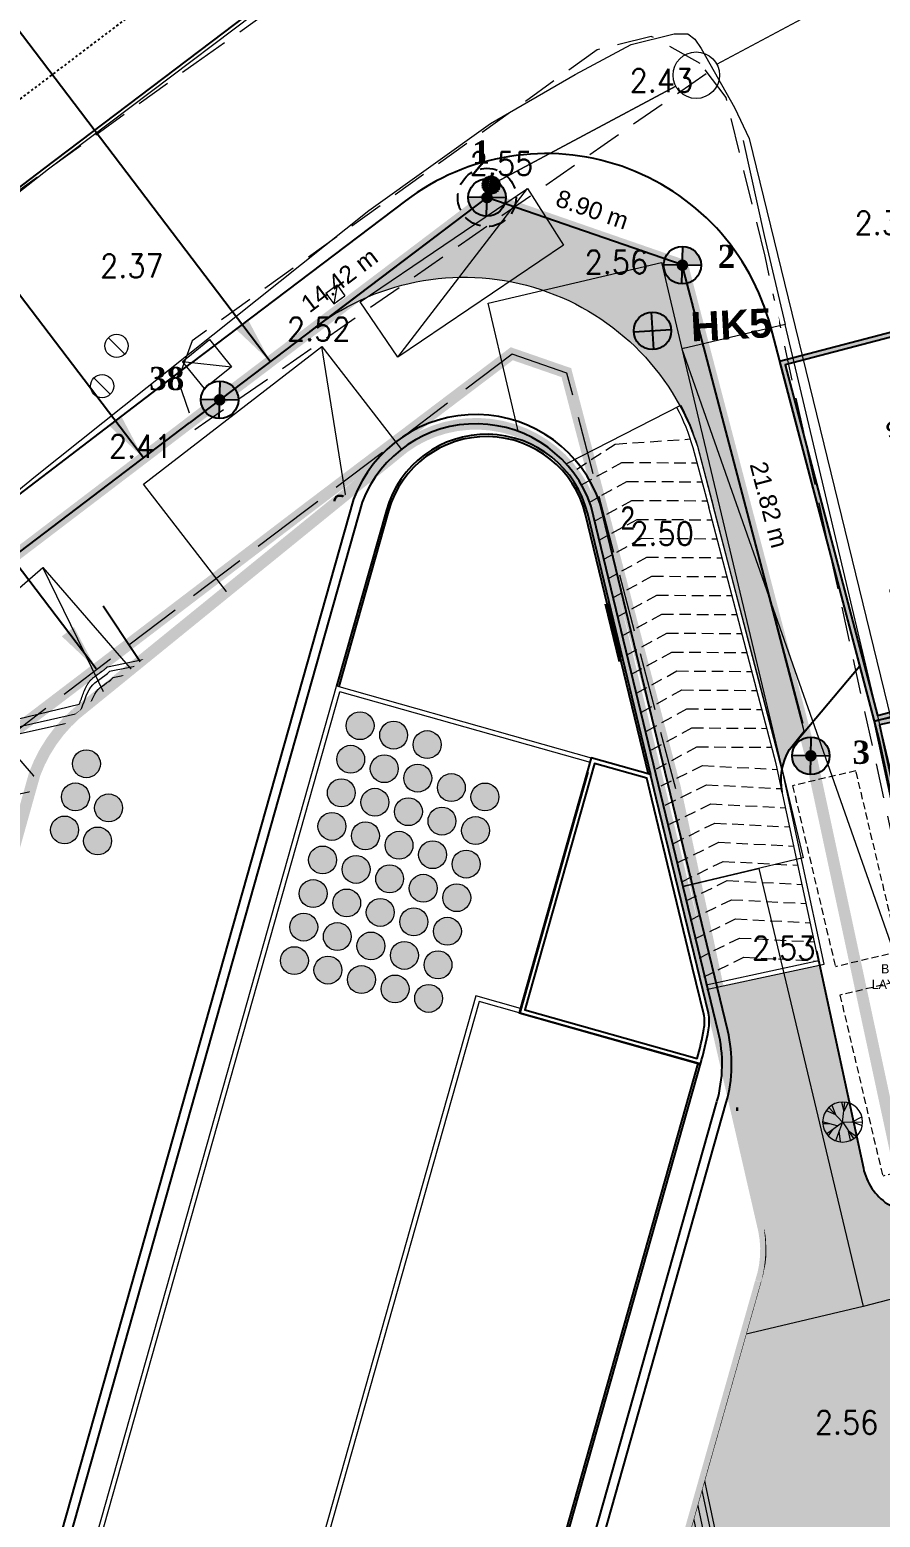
# Model space of a CAD drawing. Header units: millimetres. Extents: x 583747 to 595948, y 2304962 to 2309584.
# Drawn here: x 595649 to 595685.6, y 2307284.9 to 2307348.9 of the extents above; entities that cross this region are included whole.
import ezdxf
from ezdxf.enums import TextEntityAlignment as Align
from ezdxf.xclip import XClip

# ---------------------------------------------------------------- set-up
doc = ezdxf.new("R2010")
doc.units = ezdxf.units.MM
doc.set_wipeout_variables(frame=1)
for name, pattern in [('DASH', [0.35, 0.25, -0.1]), ('DASHDOT', [1, 0.5, -0.25, 0, -0.25]), ('DASHED', [4.5, 3, -1.5]), ('HIDDEN', [0.375, 0.25, -0.125]), ('{Long Duong}', [2.3, 1.5, -0.8]), ('{qui hoach}', [1.3, 0, -1.3])]:
    doc.linetypes.add(name, pattern=pattern)
doc.layers.get('DEFPOINTS').update_dxf_attribs({"color": 5})
for name, color, linetype, lineweight in [('00_nen', 8, 'Continuous', 5), ('A-GENM-____-OTLN', 13, 'Continuous', 9), ('bo dat CXCL', 95, 'Continuous', 18), ('Code Cao do', 7, 'Continuous', 0), ('Duong RG Thua', 7, 'Continuous', 0), ('Ghi chu nha', 7, 'Continuous', 0), ('GT NEW', 1, 'Continuous', 13), ('hatch', 45, 'Continuous', 5), ('KT-Chu viet', 255, 'Continuous', 20), ('KT-DV', 7, 'Continuous', 0), ('KT-DV2', 7, 'Continuous', 15), ('KT-Ghi chu', 7, 'Continuous', 15), ('KT-NEN', 7, 'Continuous', 0), ('KT-Net khuat', 8, 'HIDDEN', 18), ('KT-Net thay', 7, 'Continuous', 20), ('KT-TMB', 7, 'Continuous', 0), ('Level 15', 7, 'Continuous', 0), ('Long Duong_ Phan Cach chat lieu rair mat', 7, 'Continuous', 0), ('moc', 7, 'Continuous', 0), ('Nen dc cb Hong bang', 253, 'Continuous', 60), ('đường pccc', 6, 'Continuous', 13)]:
    doc.layers.add(name, color=color, linetype=linetype, lineweight=lineweight)
for name, color, linetype in [('A-ANNO-ROOM', 50, 'Continuous'), ('A-GLAZ', 135, 'Continuous'), ('A-PLOT LINE', 6, 'DASHDOT'), ('A-WALL', 11, 'Continuous'), ('AFP-KERB-LINE', 2, 'Continuous'), ('ccu12-Thay', 7, 'Continuous'), ('IDEA - dim', 251, 'Continuous'), ('K2', 2, 'Continuous'), ('KT-Kich thuoc', 159, 'Continuous'), ('Xref_NT1+NT2_MBDV Cot vach_220729$0$ccu12-Thay', 7, 'Continuous')]:
    doc.layers.add(name, color=color, linetype=linetype)
doc.layers.add('A-TREES', color=7, linetype='Continuous', lineweight=5, true_color=0x4b833f)
doc.layers.add('KT-Vat lieu', color=250, linetype='Continuous', plot=False)
doc.styles.add('220126_HDN_HBA typical plan$0$211210_HDN_HBA_TYPICAL PLAN CORE OPT 1$0$HBA-Text', font='GOTHIC.TTF')
doc.styles.add('ghicu', font='Vnarial.ttf', dxfattribs={"width": 0.8, "height": 1})
doc.styles.get("Standard").update_dxf_attribs({"font": 'arial.ttf'})
doc.styles.add('Style-.VnArial', font='Vnarial.ttf')
doc.styles.add('Style-STANDARD', font='STANDARD.shx')
doc.styles.add('style6', font='VHAVANB.TTF')
doc.styles.add('VnAvantH', font='VHAVAN.TTF')
doc.dimstyles.new('ISO-25', dxfattribs={"dimtxt": 2.5, "dimasz": 2.5, "dimexe": 1.25, "dimexo": 0.625, "dimtad": 1, "dimtxsty": 'Standard', "dimcen": 2.5, "dimadec": 0, "dimazin": 0, "dimtfac": 1, "dimtmove": 0, "dimatfit": 3, "dimfxl": 1, "dimarcsym": 0})

# ---------------------------------------------------------------- blocks, each defined once
blk = doc.blocks.new('road')
at = {"layer": 'AFP-KERB-LINE'}
for p, q in [((3498970, 1306081), (3507963, 1320014)), ((3498970, 1306081), (3507963, 1320014)), ((3483130, 1281369), (3498970, 1306081)), ((3483130, 1281369), (3498970, 1306081)), ((3491897, 1275588), (3507801, 1300401))]:
    blk.add_line(p, q, dxfattribs=at)
blk.add_lwpolyline([(3611005, 1163389), (3611456, 1163638, 0.430766), (3615082, 1177713), (3541132, 1295305), (3530686, 1310379, 0.534164), (3514065, 1310106), (3507801, 1300401)], format="xyb", dxfattribs=at)
blk = doc.blocks.new('PLOT')
at = {"layer": 'A-PLOT LINE', "color": 251}
blk.add_line((3496449, 1307708), (3505442, 1321641), dxfattribs=at)
blk = doc.blocks.new('qweqeqee')
at = {"layer": 'A-GENM-____-OTLN', "linetype": 'DASHED', "ltscale": 100, "extrusion": (2.68991e-06, -2.55388e-08, 1)}
for p, q in [((29938, -6060, 0), (21938, -6060, 0)), ((21938, -6060, 0), (21938, -8860, 0)), ((29938, -6060, 0), (29938, -8860, 0)), ((21938, -8860, 0), (29938, -8860, 0))]:
    blk.add_line(p, q, dxfattribs=at)
blk = doc.blocks.new('Tree')
for p, q in [((487813, 311436), (488148, 312404)), ((487974, 311902), (487960, 312449)), ((486823, 311654), (487333, 311413)), ((487050, 312107), (487470, 311867)), ((487819, 311432), (487178, 312231)), ((487324, 312329), (487470, 311867)), ((487974, 311902), (488380, 312288)), ((487813, 311436), (486790, 311387)), ((487313, 311081), (486910, 310952)), ((486977, 310843), (487813, 311436)), ((487524, 310836), (487406, 310519)), ((487536, 311239), (487499, 310462)), ((487813, 311436), (487804, 311436)), ((487813, 311436), (487813, 311444)), ((487813, 311436), (487813, 311427)), ((487813, 311436), (487821, 311436)), ((487813, 311436), (488815, 311227)), ((487813, 311436), (488295, 310532)), ((488054, 310984), (488456, 310663)), ((488054, 310984), (488100, 310472)), ((488836, 311401), (488359, 311322)), ((488763, 311057), (488359, 311322))]:
    blk.add_line(p, q)
blk.add_circle((487813, 311436), 1024)
blk = doc.blocks.new('DV')
at = {"layer": 'bo dat CXCL'}
h = blk.add_hatch(dxfattribs=at)
h.set_pattern_fill('GRASS', color=256, scale=20)
h.set_pattern_definition([(90, (-595062099.87, -2307132692.02), (-359.21, 359.21), [95.25, -623.17]), (45, (-595062099.87, -2307132692), (-359.21024484, 359.21024484), [95.25, -412.75]), (135, (-595062099.87, -2307132692), (-359.21024484, -359.21024484), [95.25, -412.75])])
edge = h.paths.add_edge_path()
edge.add_arc((605617, 194953), 10569, 18.16744, 128.87891, ccw=False)
edge.add_line((615659, 198249), (619292, 184317))
edge.add_line((619292, 184317), (619421, 184790))
edge.add_line((619421, 184790), (619625, 185204))
edge.add_line((619625, 185204), (620259, 185990))
edge.add_line((620259, 185990), (615008, 206044))
edge.add_line((615008, 206044), (606602, 208956))
edge.add_line((606602, 208956), (598983, 203181))
h = blk.add_hatch(dxfattribs=at)
h.set_pattern_fill('GRASS', color=256, scale=20, angle=6e-14)
edge = h.paths.add_edge_path()
edge.add_line((617262, 169948), (615443, 170462))
edge.add_line((615443, 170462), (614593, 174567))
edge.add_line((614593, 174567), (620914, 175930))
edge.add_line((620914, 175930), (622792, 167226))
edge.add_arc((625233, 167754), 2498, 192.18716, 235.8651)
edge.add_line((623832, 165686), (628234, 163562))
edge.add_line((628234, 163562), (630862, 151440))
edge.add_arc((627914, 150967), 2986, -77.05174, 9.11741, ccw=False)
edge.add_line((628583, 148057), (619337, 146072))
edge.add_arc((620599, 140193), 6013, 102.11461, 164.05752)
edge.add_line((614817, 141845), (615642, 144759))
edge.add_line((615642, 144759), (613538, 145356))
edge.add_line((613538, 145356), (618423, 162561))
edge.add_arc((614338, 163721), 4247, 344.15003, 371.50222)
edge.add_line((618500, 164568), (617270, 169946))
at = {"layer": 'A-GLAZ'}
blk.add_line((618363, 162313), (607951, 125592), dxfattribs=at)
blk.add_arc((614345, 163689), 4247, 341.10455, 11.50222, dxfattribs=at)
at = {"layer": 'AFP-KERB-LINE'}
for p, q in [((581928, 192704), (593896, 201835)), ((575100, 185037), (593812, 199262))]:
    blk.add_line(p, q, dxfattribs=at)
at = {"layer": 'AFP-KERB-LINE', "elevation": 0}
blk.add_lwpolyline([(620195, 186319), (615011, 206051), (606602, 208956), (593812, 199262)], dxfattribs=at)
at = {"layer": 'AFP-KERB-LINE', "extrusion": (5.41606e-07, -2.51261e-06, 1), "elevation": 0}
blk.add_lwpolyline([(619312, 183370, -0.192922), (619625, 185204), (622642, 188811)], format="xyb", dxfattribs=at)
at = {"layer": 'AFP-KERB-LINE', "extrusion": (-5.41606e-07, 2.51261e-06, 1), "elevation": 0}
blk.add_lwpolyline([(620778, 176550), (622799, 167196, 0.192922), (623839, 165654), (628241, 163529)], format="xyb", dxfattribs=at)
at = {"layer": 'DEFPOINTS', "linetype": 'HIDDEN', "ltscale": 3000}
blk.add_circle((606602, 208956), 1256, dxfattribs=at)
at = {"layer": 'GT NEW', "color": 31}
for radius in [5750, 6000]:
    blk.add_arc((597173, 184216), radius, 74.22931, 74.22986, dxfattribs=at)
at = {"layer": 'KT-DV2', "elevation": 0}
blk.add_lwpolyline([(598983, 203181, -0.524519), (615659, 198249), (619292, 184317), (619421, 184790), (619625, 185204), (620259, 185990), (615008, 206044), (606602, 208956)], format="xyb", close=True, dxfattribs=at)
at = {"layer": 'KT-Net thay'}
for p, q in [((609082, 196152), (610092, 192309, 0)), ((609275, 196203), (609856, 193992)), ((619048, 184588), (616146, 195632)), ((619241, 184639), (616339, 195683)), ((609762, 194350), (612724, 183077)), ((620872, 176125), (619048, 184588)), ((621109, 175972), (619243, 184630)), ((612724, 183077), (614560, 174560)), ((614518, 174756), (620872, 176125)), ((614560, 174560), (621109, 175972))]:
    blk.add_line(p, q, dxfattribs=at)
at = {"layer": 'KT-Net thay', "elevation": 0}
for points in [[(608804, 196879), (614944, 200026, -0.045701), (615659, 198249), (616339, 195683)], [(614766, 199935, -0.045625), (615466, 198194), (616146, 195632)]]:
    blk.add_lwpolyline(points, format="xyb", dxfattribs=at)
at = {"layer": 'KT-Net thay'}
for radius in [3600, 3800]:
    blk.add_arc((605600, 195237), radius, 14.72185, 27.13219, dxfattribs=at)
ref = blk.add_blockref('PLOT', (-3147123, 179596, 0), dxfattribs=dict(rotation=340.0000000045929))
XClip(ref).set_block_clipping_path([(3437700.5976729654, 868981.9081885163), (3912891.8375199828, 1041937.3750337446), (3715693.8178756535, 1583734.481302836), (3240502.5780286361, 1410779.0144576086)])
at = {"extrusion": (-5.9306e-07, 2.62384e-06, 1), "rotation": 283.2803608450139}
for p in [(623341, 207034, 0), (625377, 198027, 0), (625377, 198027, 0)]:
    blk.add_blockref('qweqeqee', p, dxfattribs=at)
at = {"layer": 'A-TREES', "xscale": -0.839999999999998, "yscale": 0.839999999999998, "zscale": 0.8400000000000002, "rotation": 251.7223285800776}
blk.add_blockref('Tree', (244990, -137864, 0), dxfattribs=at)
at = {"layer": 'AFP-KERB-LINE'}
ref = blk.add_blockref('road', (-3147123, 179596, 0), dxfattribs=dict(at, rotation=340.0000000045929))
XClip(ref).set_block_clipping_path([(3424978.7776903473, 904726.3076186823), (3853099.8617473282, 1060549.6388383387), (3670662.8681027722, 1561791.1594749615), (3242541.7840457913, 1405967.828255306)])
at = {"layer": 'A-ANNO-ROOM', "insert": (624111, 175970, 0), "char_height": 400, "width": 6126.31, "attachment_point": 2, "style": '220126_HDN_HBA typical plan$0$211210_HDN_HBA_TYPICAL PLAN CORE OPT 1$0$HBA-Text'}
blk.add_mtext('{BUS \\PLAY-BY}', dxfattribs=at)
blk = doc.blocks.new('nen dc cb Hong bang')
at = {"layer": '00_nen', "linetype": 'ByBlock', "lineweight": -2}
h = blk.add_hatch(dxfattribs=at)
h.set_pattern_fill('ANSI35', color=0, scale=0.2, angle=48.18606, style=0)
h.set_pattern_definition([(93.186056, (116.04488, 455.689987), (-0.049922716, -0.002778926), []), (93.186056, (116.06845, 455.716337), (-0.049922716, -0.002778926), [0.0625, -0.0125, 0, -0.0125])])
edge = h.paths.add_edge_path()
edge.add_arc((-106.722, 151.921), 0.4, 20, 380)
at = {"layer": '00_nen', "color": 0, "linetype": 'ByBlock', "lineweight": -2}
for p, q in [((-99.389, 160.12, -62.12), (-93.388, 166.828, -62.12)), ((-106.722, 151.921, -62.12), (-100.722, 158.629, -62.12)), ((-100.722, 158.629, -62.12), (-106.722, 151.921, -62.12))]:
    blk.add_line(p, q, dxfattribs=at)
at = {"layer": '00_nen', "color": 0, "linetype": 'ByBlock', "lineweight": -2, "elevation": -62.12, "flags": 128}
for points in [[(-131.5, 135.316), (-124.85, 146.036), (-115.854, 159.967), (-105.16, 173.662), (-104.335, 174.757), (-104.295, 175.523), (-104.675, 176.568), (-106.289, 178.537)], [(-135.27, 109.289), (-130.796, 116.583), (-120.85, 133.422), (-111.294, 149.081), (-107.667, 154.389), (-104.965, 157.613), (-103.141, 159.653), (-101.564, 160.715), (-101.01, 160.917), (-100.641, 160.818), (-100.25, 160.526), (-98.037, 158.626), (-96.977, 157.6), (-67.65, 113.744), (-49.317, 82.973), (-49.265, 82.474), (-49.565, 81.996)], [(-97.192, 157.431), (-94.946, 153.905), (-92.781, 150.608)], [(-107.952, 143.573), (-105.206, 152.305)], [(-103.012, 143.893), (-105.111, 147.091), (-98.698, 151.3), (-96.599, 148.102)], [(-92.781, 150.608), (-96.599, 148.102)], [(-69.029, 114.533), (-92.781, 150.608)], [(-96.599, 148.102), (-84.194, 129.318), (-90.653, 125.051), (-103.012, 143.893)], [(-96.599, 148.102), (-69.029, 114.533)], [(-101.332, 125.202), (-111.191, 142.883)], [(-101.898, 113.179), (-119.204, 129.841)], [(-108.026, 102.795), (-123.568, 122.531)], [(-71.538, 114.57), (-75.149, 112.083)]]:
    blk.add_lwpolyline(points, dxfattribs=at)
for points in [[(-110.29, 145.259), (-105.206, 152.305), (-102.921, 150.551), (-107.952, 143.573)], [(-116.362, 134.696), (-111.191, 142.883), (-96.134, 133.407), (-101.332, 125.202)], [(-122.201, 124.437), (-119.204, 129.841), (-98.901, 118.583), (-101.898, 113.179)], [(-90.653, 125.051), (-85.823, 128.242), (-75.149, 112.083), (-79.979, 108.892)], [(-128.596, 114.414), (-123.568, 122.531), (-103.595, 110.159), (-108.026, 102.795)], [(-95.191, 117.658), (-90.865, 111.783), (-86.37, 115.093), (-90.697, 120.969)], [(-90.767, 110.619), (-87.204, 105.152), (-81.078, 109.144), (-84.641, 114.611)], [(-107.568, 99.904), (-103.849, 94.747), (-98.978, 98.26), (-102.697, 103.417)], [(-86.049, 99.382), (-82.222, 93.279), (-75.655, 97.397), (-79.483, 103.5)]]:
    blk.add_lwpolyline(points, close=True, dxfattribs=at)
at = {"layer": '00_nen', "color": 0, "linetype": 'ByBlock', "lineweight": -2, "elevation": -62.12}
blk.add_lwpolyline([(-116.6, 140.23), (-115.824, 141.514), (-114.54, 140.739), (-115.316, 139.455)], close=True, dxfattribs=at)
blk.add_lwpolyline([(-116.6, 140.23), (-114.54, 140.739)], dxfattribs=at)
at = {"layer": '00_nen', "color": 0, "linetype": 'ByBlock', "lineweight": -2}
blk.add_circle((-100.055, 159.374, -62.12), 1, dxfattribs=at)
at = {"layer": '00_nen', "color": 0, "linetype": 'ByBlock', "lineweight": -2, "style": 'ghicu', "width": 0.8}
for s, p in [('2', (-96.294, 140.473, -62.12)), ('.', (-83.299, 118.59, -62.12)), ('.', (-90.78, 116.375, -62.12)), ('.', (-85.922, 109.881, -62.12)), ('.', (-103.273, 99.082, -62.12))]:
    blk.add_text(s, height=1, rotation=20, dxfattribs=at).set_placement(p, align=Align.MIDDLE)
blk = doc.blocks.new('hk')
at = {"layer": 'K2'}
h = blk.add_hatch(color=256, dxfattribs=at)
h.dxf.hatch_style = 1
h.paths.add_polyline_path([(-79.57, 95.74), (-79.57, 94.3), (-78.13, 94.3, 0.006031), (-78.13, 94.33, 0.407166)])
h.paths.add_polyline_path([(-79.57, 94.3), (-81.01, 94.3, 0.006031), (-81.01, 94.26, 0.407166), (-79.57, 92.86)])
for p, q in [((-79.57, 92.86), (-79.57, 95.74)), ((-78.13, 94.3), (-81.01, 94.3))]:
    blk.add_line(p, q, dxfattribs=at)
blk.add_circle((-79.57, 94.3), 1.44, dxfattribs=at)
blk = doc.blocks.new('wwww1')
at = {"layer": 'Duong RG Thua', "color": 7, "lineweight": 0}
for p, q in [((595661.604, 2307337.579), (595662.084, 2307337.931)), ((595661.604, 2307337.579), (595661.943, 2307337.117)), ((595662.084, 2307337.931), (595661.943, 2307337.117)), ((595661.943, 2307337.117), (595662.423, 2307337.47)), ((595662.084, 2307337.931), (595662.423, 2307337.47)), ((595652.243, 2307335.663), (595652.951, 2307334.956)), ((595651.617, 2307333.937), (595652.324, 2307333.23)), ((595659.586, 2307321.614), (595669.753, 2307323.761)), ((595652.207, 2307321.509), (595657.993, 2307322.715)), ((595659.122, 2307321.454), (595659.4, 2307321.367)), ((595659.339, 2307321.661), (595659.586, 2307321.614)), ((595651.899, 2307319.496), (595658.578, 2307320.919)), ((595658.578, 2307320.919), (595659.147, 2307318.247)), ((595658.904, 2307321.246), (595659.461, 2307321.074)), ((595643.86, 2307318.175), (595650.984, 2307319.896)), ((595650.833, 2307319.461), (595651.037, 2307319.621)), ((595659.147, 2307318.247), (595667.4, 2307320.002)), ((595667.4, 2307320.002), (595681.641, 2307253.044)), ((595650.898, 2307319.168), (595651.306, 2307319.488)), ((595651.899, 2307319.496), (595652.453, 2307316.895)), ((595644.574, 2307315.219), (595652.453, 2307316.895)), ((595644.574, 2307315.219), (595649.491, 2307292.154)), ((595649.491, 2307292.154), (595656.793, 2307293.707)), ((595656.793, 2307293.707), (595666.15, 2307249.713)), ((595654.192, 2307288.318), (595653.183, 2307292.94)), ((595651.716, 2307291.436), (595652.308, 2307291.51)), ((595651.716, 2307291.436), (595651.791, 2307290.837)), ((595652.308, 2307291.51), (595651.791, 2307290.837)), ((595652.308, 2307291.51), (595652.383, 2307290.911)), ((595651.791, 2307290.837), (595652.383, 2307290.911)), ((595646.642, 2307288.458), (595650.771, 2307289.09)), ((595650.771, 2307289.09), (595659.204, 2307249.057)), ((595654.192, 2307288.318), (595657.753, 2307289.196)), ((595654.46, 2307287.378), (595657.98, 2307288.128)), ((595656.979, 2307275.554), (595654.46, 2307287.378))]:
    blk.add_line(p, q, dxfattribs=at)
at = {"layer": 'Duong RG Thua', "color": 7, "linetype": 'Continuous', "lineweight": 0}
for p, q in [((595669.51, 2307323.466), (595659.4, 2307321.367)), ((595684.394, 2307253.637), (595669.51, 2307323.466)), ((595684.688, 2307253.7), (595669.753, 2307323.761)), ((595669.278, 2307323.112), (595659.461, 2307321.074)), ((595684.101, 2307253.574), (595669.278, 2307323.112)), ((595657.92, 2307322.414), (595652.296, 2307321.304)), ((595657.887, 2307322.101), (595652.431, 2307321.025)), ((595650.833, 2307319.461), (595643.921, 2307317.921)), ((595650.898, 2307319.168), (595643.991, 2307317.629))]:
    blk.add_line(p, q, dxfattribs=at)
at = {"layer": 'Duong RG Thua', "color": 7, "lineweight": 0}
for centre in [(595652.597, 2307335.31), (595651.971, 2307333.583)]:
    blk.add_circle(centre, 0.5, dxfattribs=at)
at = {"layer": 'Duong RG Thua', "color": 7, "linetype": 'Continuous', "lineweight": 0}
for points, knots in [([(595658.904, 2307321.246), (595658.703, 2307321.436), (595658.589, 2307321.709), (595658.365, 2307321.876), (595658.222, 2307321.982), (595658.039, 2307322.012), (595657.887, 2307322.101)], [0, 0, 0, 0, 0.611149, 0.611149, 0.611149, 1, 1, 1, 1]), ([(595659.122, 2307321.454), (595658.909, 2307321.654), (595658.785, 2307321.939), (595658.551, 2307322.12), (595658.365, 2307322.263), (595658.118, 2307322.292), (595657.92, 2307322.414)], [0, 0, 0, 0, 0.557486, 0.557486, 0.557486, 1, 1, 1, 1]), ([(595659.339, 2307321.661), (595659.311, 2307321.687), (595659.285, 2307321.715), (595659.259, 2307321.744), (595659.233, 2307321.773), (595659.209, 2307321.802), (595659.185, 2307321.833), (595659.138, 2307321.895), (595659.094, 2307321.958), (595659.047, 2307322.02), (595659, 2307322.081), (595658.953, 2307322.143), (595658.904, 2307322.203), (595658.879, 2307322.232), (595658.853, 2307322.26), (595658.825, 2307322.287), (595658.811, 2307322.3), (595658.797, 2307322.313), (595658.782, 2307322.326), (595658.775, 2307322.332), (595658.768, 2307322.339), (595658.76, 2307322.345), (595658.757, 2307322.348), (595658.753, 2307322.351), (595658.749, 2307322.354), (595658.745, 2307322.357), (595658.741, 2307322.36), (595658.738, 2307322.363), (595658.724, 2307322.374), (595658.71, 2307322.384), (595658.696, 2307322.394), (595658.682, 2307322.403), (595658.667, 2307322.412), (595658.652, 2307322.421), (595658.623, 2307322.439), (595658.593, 2307322.456), (595658.562, 2307322.47), (595658.499, 2307322.499), (595658.436, 2307322.525), (595658.372, 2307322.551), (595658.307, 2307322.577), (595658.242, 2307322.599), (595658.178, 2307322.626), (595658.115, 2307322.652), (595658.052, 2307322.681), (595657.993, 2307322.715)], [0, 0, 0, 0, 0.065832, 0.065832, 0.065832, 0.131812, 0.131812, 0.131812, 0.26445, 0.26445, 0.26445, 0.396752, 0.396752, 0.396752, 0.462604, 0.462604, 0.462604, 0.495601, 0.495601, 0.495601, 0.512159, 0.512159, 0.512159, 0.520459, 0.520459, 0.520459, 0.528777, 0.528777, 0.528777, 0.558323, 0.558323, 0.558323, 0.587704, 0.587704, 0.587704, 0.646334, 0.646334, 0.646334, 0.764213, 0.764213, 0.764213, 0.882553, 0.882553, 0.882553, 1, 1, 1, 1]), ([(595650.984, 2307319.896), (595651.002, 2307319.935), (595651.019, 2307319.974), (595651.036, 2307320.013), (595651.052, 2307320.053), (595651.067, 2307320.092), (595651.082, 2307320.132), (595651.112, 2307320.212), (595651.14, 2307320.293), (595651.17, 2307320.374), (595651.2, 2307320.454), (595651.232, 2307320.532), (595651.268, 2307320.61), (595651.286, 2307320.649), (595651.306, 2307320.686), (595651.328, 2307320.723), (595651.339, 2307320.741), (595651.35, 2307320.76), (595651.361, 2307320.778), (595651.367, 2307320.787), (595651.373, 2307320.796), (595651.379, 2307320.805), (595651.382, 2307320.809), (595651.385, 2307320.813), (595651.388, 2307320.818), (595651.391, 2307320.822), (595651.395, 2307320.827), (595651.398, 2307320.831), (595651.411, 2307320.849), (595651.425, 2307320.866), (595651.439, 2307320.884), (595651.453, 2307320.901), (595651.467, 2307320.917), (595651.483, 2307320.933), (595651.513, 2307320.965), (595651.544, 2307320.996), (595651.578, 2307321.024), (595651.646, 2307321.08), (595651.716, 2307321.133), (595651.788, 2307321.185), (595651.86, 2307321.237), (595651.934, 2307321.286), (595652.005, 2307321.338), (595652.041, 2307321.365), (595652.076, 2307321.391), (595652.11, 2307321.42), (595652.143, 2307321.448), (595652.176, 2307321.478), (595652.207, 2307321.509)], [0, 0, 0, 0, 0.061261, 0.061261, 0.061261, 0.122686, 0.122686, 0.122686, 0.245814, 0.245814, 0.245814, 0.368544, 0.368544, 0.368544, 0.429864, 0.429864, 0.429864, 0.460662, 0.460662, 0.460662, 0.476129, 0.476129, 0.476129, 0.483886, 0.483886, 0.483886, 0.49166, 0.49166, 0.49166, 0.523631, 0.523631, 0.523631, 0.555347, 0.555347, 0.555347, 0.618526, 0.618526, 0.618526, 0.745549, 0.745549, 0.745549, 0.873228, 0.873228, 0.873228, 0.936731, 0.936731, 0.936731, 1, 1, 1, 1]), ([(595651.037, 2307319.621), (595651.211, 2307319.944), (595651.268, 2307320.324), (595651.487, 2307320.627), (595651.696, 2307320.916), (595652.048, 2307321.055), (595652.296, 2307321.304)], [0, 0, 0, 0, 0.510744, 0.510744, 0.510744, 1, 1, 1, 1]), ([(595651.306, 2307319.488), (595651.471, 2307319.794), (595651.523, 2307320.156), (595651.733, 2307320.442), (595651.915, 2307320.69), (595652.216, 2307320.812), (595652.431, 2307321.025)], [0, 0, 0, 0, 0.534499, 0.534499, 0.534499, 1, 1, 1, 1])]:
    blk.add_open_spline(points, degree=3, knots=knots, dxfattribs=at)
at = {"layer": 'Long Duong_ Phan Cach chat lieu rair mat', "color": 4, "linetype": '{Long Duong}', "lineweight": 0}
for p, q in [((595656.018, 2307347.501), (595670.015, 2307357.399)), ((595675.604, 2307348.626), (595673.275, 2307348.049)), ((595677.712, 2307347.464), (595675.604, 2307348.626)), ((595673.275, 2307348.049), (595655.85, 2307335.529)), ((595625.564, 2307325.594), (595656.018, 2307347.501)), ((595655.967, 2307331.715), (595678.011, 2307347.066)), ((595678.819, 2307345.992), (595677.712, 2307347.464)), ((595680.497, 2307339.17), (595678.819, 2307345.992)), ((595697.931, 2307259.703), (595680.497, 2307339.17)), ((595655.85, 2307335.529), (595655.233, 2307333.849)), ((595655.233, 2307333.849), (595655.967, 2307331.715))]:
    blk.add_line(p, q, dxfattribs=at)
at = {"layer": 'hatch', "xscale": 0.56, "yscale": 0.56, "zscale": 0.56, "rotation": 3.617913900724599}
blk.add_blockref('hk', (595723.458, 2307286.066), dxfattribs=at)
at = {"layer": 'Code Cao do', "color": 6, "linetype": 'Continuous', "lineweight": 0, "style": 'Style-STANDARD'}
for s, p in [('2.43', (595674.671, 2307346.727)), ('2.31', (595684.345, 2307340.6)), ('2.37', (595651.886, 2307338.75)), ('2.52', (595659.925, 2307336.03)), ('2.41', (595652.267, 2307330.991)), ('2.53', (595661.815, 2307328.366)), ('3.08', (595663.653, 2307320.782)), ('3.08', (595656.376, 2307311.291)), ('2.53', (595679.931, 2307309.406)), ('3.23', (595653.717, 2307291.625)), ('2.95', (595649.58, 2307290.628))]:
    blk.add_text(s, height=1, rotation=359.9973, dxfattribs=at).set_placement(p, align=Align.MIDDLE_LEFT)
at = {"layer": 'Code Cao do', "color": 212, "linetype": 'Continuous', "lineweight": 0, "style": 'Style-STANDARD'}
for s, p in [('2.55', (595667.791, 2307343.156)), ('2.56', (595672.734, 2307338.915)), ('2.50', (595674.697, 2307327.238)), ('2.56', (595682.64, 2307288.995))]:
    blk.add_text(s, height=1, rotation=359.9973, dxfattribs=at).set_placement(p, align=Align.MIDDLE_LEFT)
at = {"layer": 'Ghi chu nha', "color": 7, "linetype": 'Continuous', "lineweight": 0, "style": 'Style-.VnArial'}
for s, p in [('Trung t©m tiÖc c\xadíi Hoµng Gia', (595662.521, 2307298.796)), ('g3', (595661.666, 2307296.196)), ('g', (595655.743, 2307291.071))]:
    blk.add_text(s, height=1, rotation=359.9973, dxfattribs=at).set_placement(p, align=Align.MIDDLE_CENTER)
at = {"layer": 'K2', "color": 2, "insert": (595679.043, 2307336.211), "char_height": 1.25, "attachment_point": 5, "rotation": 3.09787, "style": 'style6', "bg_fill": 3, "box_fill_scale": 1.25, "bg_fill_color": 256, "bg_fill_true_color": 13158600, "bg_fill_transparency": 0}
blk.add_mtext('\\A1;{\\fArial|b1|i0|c0|p34;HK5}', dxfattribs=at)
blk = doc.blocks.new('Moc')
at = {"layer": 'moc', "linetype": '{qui hoach}', "lineweight": 0, "ltscale": 0.5}
h = blk.add_hatch(color=7, dxfattribs=at)
edge = h.paths.add_edge_path()
edge.add_arc((0, 0), 0.25, 0, 360)
blk = doc.blocks.new('NEN')
at = {"layer": 'Level 15', "color": 240, "linetype": 'DASH', "lineweight": 13, "ltscale": 10, "true_color": 0xed1f24, "const_width": 0.5, "flags": 128}
blk.add_lwpolyline([(595682.634, 2307317.629), (595677.108, 2307338.736), (595668.702, 2307341.648), (595657.199, 2307332.945), (595633.733, 2307315.075), (595610.101, 2307298.024, 0.685011), (595643.311, 2307173.379), (595664.098, 2307171.161), (595705.748, 2307172.441), (595712.065, 2307180.508), (595682.634, 2307317.629)], format="xyb", close=True, dxfattribs=at)
at = {"layer": 'Level 15', "color": 152, "linetype": 'DASH', "lineweight": 13, "ltscale": 10, "true_color": 0x2776bb, "const_width": 0.5, "flags": 128}
blk.add_lwpolyline([(595676.796, 2307316.238), (595672.115, 2307334.115), (595669.766, 2307334.929), (595660.826, 2307328.166), (595637.307, 2307310.255), (595613.624, 2307293.167, 0.684877), (595643.957, 2307179.345), (595664.326, 2307177.171), (595702.756, 2307178.352), (595705.609, 2307181.996)], format="xyb", close=True, dxfattribs=at)
at = {"layer": 'hatch', "xscale": 0.56, "yscale": 0.56, "zscale": 0.56, "rotation": 358.6179139007246}
for p in [(595711.974, 2307287.782), (595720.38, 2307284.87), (595700.471, 2307279.079), (595725.906, 2307263.763)]:
    blk.add_blockref('hk', p, dxfattribs=at)
at = {"layer": 'moc', "color": 7, "linetype": '{qui hoach}', "lineweight": 0, "ltscale": 0.5}
for p in [(595668.702, 2307341.648), (595677.108, 2307338.736), (595657.199, 2307332.945), (595682.634, 2307317.629)]:
    blk.add_blockref('Moc', p, dxfattribs=at)
at = {"layer": 'moc', "color": 7, "linetype": 'Continuous', "lineweight": 0, "style": 'Style-.VnArial'}
for s, rotation, p in [('8.90 m', 340.89062, (595673.232, 2307341.137)), ('14.42 m', 37.10966, (595662.347, 2307338.094)), ('21.82 m', 284.67159, (595680.839, 2307328.435))]:
    blk.add_text(s, height=0.75, rotation=rotation, dxfattribs=at).set_placement(p, align=Align.MIDDLE_CENTER)
at = {"layer": 'moc', "color": 7, "linetype": 'Continuous', "lineweight": 0, "char_height": 1, "attachment_point": 4, "line_spacing_factor": 0.6, "style": 'Style-.VnArial'}
for s, insert in [('\\f.VnTimeH|b1|i0|c00|p39;1', (595668.068, 2307343.607)), ('\\f.VnTimeH|b1|i0|c00|p39;2', (595678.63, 2307339.116)), ('\\f.VnTimeH|b1|i0|c00|p39;38', (595654.164, 2307333.855)), ('\\f.VnTimeH|b1|i0|c00|p39;3', (595684.425, 2307317.778))]:
    blk.add_mtext(s, dxfattribs=dict(at, insert=insert))
blk = doc.blocks.new('A$C742103E6')
at = {"layer": 'KT-Vat lieu'}
for points in [[(-2000, 11800), (-2000, 12000), (0, 12000), (0, -4000), (-6000, -4000), (-6000, 12000), (-4000, 12000), (-4000, 11800), (-5800, 11800), (-5800, -3800), (-200, -3800), (-200, 11800)], [(-2250, 12000), (-3000, 11250), (-3750, 12000)]]:
    blk.add_hatch(color=6, dxfattribs=at).paths.add_polyline_path(points)
at = {"color": 6}
blk.add_lwpolyline([(-5800, 11800), (-200, 11800), (-200, -3800), (-5800, -3800)], close=True, dxfattribs=at)
at = {"layer": 'KT-Vat lieu', "color": 6}
for p, q in [((-4000, 12000), (-4000, 11800)), ((-2000, 11800), (-2000, 12000))]:
    blk.add_line(p, q, dxfattribs=at)
for points in [[(-4000, 12000), (-6000, 12000), (-6000, -4000), (0, -4000), (0, 12000), (-2000, 12000)], [(-4000, 11800), (-5800, 11800), (-5800, -3800), (-200, -3800), (-200, 11800), (-2000, 11800)]]:
    blk.add_lwpolyline(points, dxfattribs=at)
blk.add_lwpolyline([(-2250, 12000), (-3000, 11250), (-3750, 12000)], close=True, dxfattribs=at)
at = {"layer": 'KT-Chu viet', "color": 6, "insert": (-4732, 9748, 74), "char_height": 1000, "width": 10535.88, "attachment_point": 3, "rotation": 90, "style": 'VnAvantH'}
blk.add_mtext('{\\W0.6;CHç §ç XE PHßNG CH¸Y\\P6mx16m}', dxfattribs=at)
blk = doc.blocks.new('duong pccc')
at = {"layer": 'KT-Kich thuoc'}
blk.add_line((11438059, 1166901), (11440837, 1162705), dxfattribs=at)
at = {"layer": 'đường pccc'}
for p, rotation in [((11468180, 1173538, 0), 194.7218464234089), ((11472072, 1158021, 0), 192.1642570578887)]:
    blk.add_blockref('A$C742103E6', p, dxfattribs=dict(at, rotation=rotation))
blk = doc.blocks.new('*U80')
at = {"layer": 'KT-Net khuat', "linetype": 'HIDDEN', "ltscale": 2}
blk.add_lwpolyline([(0, 3.375), (0.843, 0), (0, -3.125)], dxfattribs=at)
blk = doc.blocks.new('*U81')
at = {"layer": 'KT-Net thay', "color": 0, "linetype": 'ByBlock', "lineweight": -2, "transparency": 16777216}
for p, rotation in [((595674.485, 2307330.261), 108.9668078160873), ((595674.714, 2307329.45), 104.8523824872689), ((595674.93, 2307328.635), 104.8523824872689), ((595675.146, 2307327.82), 104.8523824872689), ((595675.361, 2307327.005), 104.7218464756258), ((595675.575, 2307326.189), 104.7218464756258), ((595675.79, 2307325.374), 104.7218464756258), ((595676.004, 2307324.558), 104.7218464756258), ((595676.218, 2307323.743), 104.7218464756258), ((595676.433, 2307322.927), 104.7218464756258), ((595676.647, 2307322.112), 104.7218464756258), ((595676.861, 2307321.296), 104.7218464756258), ((595677.075, 2307320.481), 104.7218464756258), ((595677.29, 2307319.665), 104.7218464756258), ((595677.504, 2307318.85), 104.7218464756258), ((595677.718, 2307318.034), 104.7218464756258), ((595677.933, 2307317.219), 104.7218464756258), ((595678.14, 2307316.402), 102.1642570291639), ((595678.318, 2307315.577), 102.1642570291639), ((595678.495, 2307314.753), 102.1642570291639), ((595678.673, 2307313.929), 102.1642570291639), ((595678.851, 2307313.104), 102.1642570291639), ((595679.028, 2307312.28), 102.1642570291639), ((595679.206, 2307311.456), 102.1642570291639), ((595679.384, 2307310.632), 102.1642570291639), ((595679.561, 2307309.807), 102.1642570291639), ((595679.739, 2307308.983), 102.1642570291639), ((595679.917, 2307308.159), 102.1642570291639)]:
    blk.add_blockref('*U80', p, dxfattribs=dict(at, rotation=rotation))
blk = doc.blocks.new('NUT')
at = {"layer": 'KT-Ghi chu'}
h = blk.add_hatch(color=256, dxfattribs=at)
h.dxf.hatch_style = 1
edge = h.paths.add_edge_path()
edge.add_arc((596430.768, 2307264.799), 0.6, 0, 360)
blk.add_circle((596430.768, 2307264.799, 0.003), 0.6, dxfattribs=at)
blk = doc.blocks.new('WWWWW11')
at = {"layer": 'Level 15', "color": 152, "linetype": 'DASH', "lineweight": 13, "ltscale": 10, "true_color": 0x2776bb}
blk.add_line((596229.612, 2307397.298, -0.044), (596227.262, 2307398.112, -0.044), dxfattribs=at)
blk.add_wipeout([(596238.135, 2307359.177), (596238.112, 2307358.978), (596238.078, 2307358.716), (596238.01, 2307358.37), (596237.953, 2307358.187), (596227.541, 2307321.466), (596225.718, 2307319.774), (596223.888, 2307318.406), (596221.272, 2307316.895), (596218.467, 2307315.746), (596214.963, 2307314.885), (596211.401, 2307314.597), (596208.01, 2307314.851), (596204.79, 2307315.525), (596202.528, 2307316.32), (596201.055, 2307317.162), (596199.346, 2307318.58), (596197.722, 2307320.106), (596196.232, 2307321.226), (596194.288, 2307322.379), (596192.496, 2307323.184), (596189.758, 2307324.012), (596187.206, 2307324.394), (596185.027, 2307324.442), (596182.964, 2307324.253), (596180.549, 2307323.732), (596178.912, 2307323.182), (596176.745, 2307322.177), (596174.837, 2307320.987), (596173.671, 2307320.088), (596170.806, 2307316.849), (596170.475, 2307317.123), (596163.925, 2307309.192), (596163.136, 2307308.52), (596162.383, 2307307.984), (596161.61, 2307307.523), (596160.942, 2307307.187), (596160.221, 2307306.884), (596151.877, 2307303.714), (596151.061, 2307303.454), (596150.167, 2307303.357), (596149.313, 2307303.441), (596148.472, 2307303.702), (596147.829, 2307304.045), (596147.216, 2307304.527), (596146.738, 2307305.062), (596146.284, 2307305.814), (596146.019, 2307306.542), (596145.89, 2307307.301), (596145.976, 2307309.171), (596146.12, 2307311.038), (596146.216, 2307312), (596146.449, 2307313.887), (596146.707, 2307315.571), (596146.909, 2307316.718), (596147.312, 2307318.709), (596147.737, 2307320.517), (596148.238, 2307322.392), (596148.59, 2307323.585), (596149.029, 2307324.965), (596149.23, 2307325.645), (596149.437, 2307326.089), (596149.633, 2307326.412), (596149.873, 2307326.735), (596177.482, 2307360.165), (596177.959, 2307360.691), (596178.621, 2307361.321), (596179.378, 2307361.927), (596180.095, 2307362.408), (596180.774, 2307362.794), (596181.461, 2307363.123), (596182.19, 2307363.328), (596183.089, 2307363.441), (596183.95, 2307363.414), (596185.041, 2307363.184), (596185.896, 2307362.832), (596186.562, 2307362.432), (596186.918, 2307362.161), (596192.912, 2307357.211), (596193.435, 2307356.817), (596194.214, 2307356.4), (596195.057, 2307356.125), (596195.899, 2307356.006), (596197.145, 2307356.092), (596198.149, 2307356.402), (596198.911, 2307356.81), (596199.709, 2307357.456), (596200.292, 2307358.152), (596200.69, 2307358.837), (596200.997, 2307359.651), (596206.716, 2307380.054), (596207.051, 2307380.862), (596207.414, 2307381.472), (596207.767, 2307381.933), (596208.101, 2307382.291), (596208.485, 2307382.634), (596222.62, 2307394.116), (596223.05, 2307394.397), (596223.519, 2307394.642), (596224.107, 2307394.869), (596224.88, 2307395.053), (596225.678, 2307395.117), (596226.583, 2307395.042), (596227.421, 2307394.826), (596228.205, 2307394.479), (596228.764, 2307394.126), (596229.423, 2307393.561), (596229.994, 2307392.876), (596230.384, 2307392.219), (596230.659, 2307391.557), (596238.097, 2307360.41), (596238.134, 2307360.1), (596238.152, 2307359.797), (596238.152, 2307359.473)]).translate(0, 0, -0.044)
at = {"layer": 'A-GLAZ', "const_width": 0.5}
blk.add_lwpolyline([(596155.594, 2307333.66), (596177.479, 2307360.166, -0.114295), (596181.458, 2307363.124, -0.292874), (596186.915, 2307362.162), (596192.909, 2307357.212, 0.564483), (596200.994, 2307359.652), (596206.713, 2307380.056, -0.123781), (596208.482, 2307382.635), (596222.617, 2307394.117, -0.506067), (596230.656, 2307391.559), (596236.123, 2307368.98), (596238.094, 2307360.411, -0.133418), (596237.95, 2307358.188), (596227.538, 2307321.467)], format="xyb", dxfattribs=at)
at = {"layer": 'A-WALL', "color": 2, "elevation": 7.579}
for points in [[(596233.458, 2307379.018), (596233.214, 2307380.027), (596230.662, 2307380.748), (596227.561, 2307369.773), (596235.355, 2307367.571, 0.028488), (596235.703, 2307369.041, 0.086764), (596235.704, 2307369.767), (596235.214, 2307371.768)], [(596233.264, 2307378.971), (596233.047, 2307379.867), (596230.8, 2307380.502), (596227.808, 2307369.911), (596235.218, 2307367.817, 0.024713), (596235.506, 2307369.076, 0.08587), (596235.508, 2307369.726), (596235.02, 2307371.721)]]:
    blk.add_lwpolyline(points, format="xyb", close=True, dxfattribs=at)
at = {"layer": 'A-WALL', "elevation": -0.044}
blk.add_lwpolyline([(596230.513, 2307380.127), (596227.59, 2307369.782), (596235.385, 2307367.58)], dxfattribs=at)
at = {"layer": 'ccu12-Thay', "elevation": 7.579}
for points in [[(596233.227, 2307380.017), (596230.509, 2307391.242, 0.771545), (596221.843, 2307391.406), (596219.705, 2307383.838)], [(596233.116, 2307380.048), (596230.412, 2307391.218, 0.771545), (596221.94, 2307391.379), (596219.801, 2307383.811)]]:
    blk.add_lwpolyline(points, format="xyb", dxfattribs=at)
for points in [[(596222.247, 2307321.546), (596235.26, 2307367.598)], [(596222.343, 2307321.519), (596235.402, 2307367.734)]]:
    blk.add_lwpolyline(points, dxfattribs=at)
at = {"layer": 'IDEA - dim'}
for p, q in [((596231.256, 2307387.379, -0.042), (596231.858, 2307384.896, -0.042)), ((596231.354, 2307387.402, -0.042), (596231.913, 2307385.092, -0.042))]:
    blk.add_line(p, q, dxfattribs=at)
at = {"layer": 'KT-Net thay', "elevation": 7.579}
for points in [[(596208.005, 2307342.44), (596219.705, 2307383.838)], [(596208.198, 2307342.385), (596219.843, 2307383.591)], [(596219.692, 2307383.848), (596230.662, 2307380.748)], [(596219.83, 2307383.602), (596230.608, 2307380.556)], [(596227.616, 2307369.966), (596225.695, 2307370.509), (596217.041, 2307339.893)], [(596227.561, 2307369.774), (596225.834, 2307370.262), (596217.233, 2307339.839)]]:
    blk.add_lwpolyline(points, dxfattribs=at)
at = {"layer": 'Level 15', "color": 152, "linetype": 'DASH', "lineweight": 13, "ltscale": 10, "true_color": 0x2776bb}
for p, q in [((596227.262, 2307398.112, -0.044), (596218.323, 2307391.349, -0.044)), ((596234.292, 2307379.421, -0.044), (596229.612, 2307397.298, -0.044)), ((596218.323, 2307391.349, -0.044), (596194.803, 2307373.437, -0.044))]:
    blk.add_line(p, q, dxfattribs=at)
at = {"layer": 'Xref_NT1+NT2_MBDV Cot vach_220729$0$ccu12-Thay'}
for p, q in [((596220.804, 2307391.745, -0.042), (596207.656, 2307345.221, -0.042)), ((596236.123, 2307368.98, -0.042), (596230.656, 2307391.559, -0.042)), ((596236.529, 2307369.005, -0.042), (596231.041, 2307391.669, -0.042)), ((596223.427, 2307321.229, -0.042), (596236.066, 2307365.956, -0.042)), ((596223.812, 2307321.12, -0.042), (596236.47, 2307365.916, -0.042))]:
    blk.add_line(p, q, dxfattribs=at)
at = {"layer": 'Xref_NT1+NT2_MBDV Cot vach_220729$0$ccu12-Thay', "elevation": -0.042}
blk.add_lwpolyline([(596220.423, 2307391.87), (596207.268, 2307345.322, 0.211174), (596207.34, 2307344.883, -0.147045), (596207.472, 2307344.567), (596206.965, 2307342.773)], format="xyb", dxfattribs=at)
at = {"layer": 'Xref_NT1+NT2_MBDV Cot vach_220729$0$ccu12-Thay'}
for centre, radius, start, end in [((596225.696, 2307389.883, -0.042), 5.635, 18.4806, 159.3504), ((596225.696, 2307389.883, -0.042), 5.635, 18.4806, 159.3504), ((596225.696, 2307389.883, -0.042), 5.235, 18.6633, 159.1677), ((596230.331, 2307367.577, -0.042), 5.96, 344.22122, 13.61189), ((596230.61, 2307367.572, -0.042), 6.09, 344.22122, 13.61189)]:
    blk.add_arc(centre, radius, start, end, dxfattribs=at)
at = {"layer": 'KT-Kich thuoc'}
for p, rotation in [((983550.894, -44037.833, 0.064), 23.84761909978335), ((983552.338, -44038.239, 0.084), 23.84761909978335), ((983553.782, -44038.645, 0.104), 23.84761909978335), ((871238.708, -59803.308, 0.041), 21.12091195077272), ((983550.491, -44039.277, 0.021), 23.84761909978335), ((983551.935, -44039.683, 0.041), 23.84761909978335), ((983553.378, -44040.089, 0.061), 23.84761909978335), ((871238.236, -59804.731, -0.003), 21.12091195077272), ((983550.087, -44040.721, -0.023), 23.84761909978335), ((983554.822, -44040.494, 0.081), 23.84761909978335), ((983556.266, -44040.9, 0.101), 23.84761909978335), ((871239.659, -59805.205, 0.017), 21.12091195077272), ((983551.531, -44041.127, -0.003), 23.84761909978335), ((983552.975, -44041.533, 0.017), 23.84761909978335), ((871237.765, -59806.154, -0.046), 21.12091195077272), ((983549.683, -44042.165, -0.066), 23.84761909978335), ((983554.419, -44041.938, 0.038), 23.84761909978335), ((983555.863, -44042.344, 0.058), 23.84761909978335), ((871239.187, -59806.628, -0.026), 21.12091195077272), ((983551.127, -44042.571, -0.046), 23.84761909978335), ((983552.571, -44042.977, -0.026), 23.84761909978335), ((983549.28, -44043.609, -0.11), 23.84761909978335), ((983554.015, -44043.382, -0.006), 23.84761909978335), ((983550.724, -44044.015, -0.09), 23.84761909978335), ((983555.459, -44043.788, 0.014), 23.84761909978335), ((983552.167, -44044.421, -0.069), 23.84761909978335), ((983553.611, -44044.826, -0.049), 23.84761909978335), ((983548.876, -44045.053, -0.153), 23.84761909978335), ((983550.32, -44045.459, -0.133), 23.84761909978335), ((983555.055, -44045.232, -0.029), 23.84761909978335), ((983551.764, -44045.865, -0.113), 23.84761909978335), ((983548.472, -44046.497, -0.197), 23.84761909978335), ((983553.208, -44046.27, -0.093), 23.84761909978335), ((983554.652, -44046.676, -0.073), 23.84761909978335), ((983549.916, -44046.903, -0.177), 23.84761909978335), ((983551.36, -44047.309, -0.156), 23.84761909978335), ((983548.069, -44047.941, -0.24), 23.84761909978335), ((983552.804, -44047.714, -0.136), 23.84761909978335), ((983549.512, -44048.347, -0.22), 23.84761909978335), ((983554.248, -44048.12, -0.116), 23.84761909978335), ((983550.956, -44048.753, -0.2), 23.84761909978335), ((983552.4, -44049.158, -0.18), 23.84761909978335), ((983553.844, -44049.564, -0.16), 23.84761909978335)]:
    blk.add_blockref('NUT', p, dxfattribs=dict(at, rotation=rotation))

msp = doc.modelspace()

# ---------------------------------------------------------------- block references
at = {"layer": 'KT-NEN', "color": 7, "lineweight": 0}
msp.add_blockref('wwww1', (0.167, -0.045, -0.002), dxfattribs=at)

# ---------------------------------------------------------------- next in the draw order: block references
at = {"layer": 'AFP-KERB-LINE', "xscale": 0.001, "yscale": 0.001, "zscale": 0.001}
msp.add_blockref('duong pccc', (584214.128, 2306157.185), dxfattribs=at)
at = {"layer": 'KT-DV', "xscale": 0.001, "yscale": 0.001, "zscale": 0.001}
msp.add_blockref('DV', (595062.094, 2307132.697), dxfattribs=at)
at = {"layer": 'KT-Net thay'}
for name, p in [('NEN', (0, 0)), ('*U81', (0.008, -0.016))]:
    msp.add_blockref(name, p, dxfattribs=at)
at = {"layer": 'Nen dc cb Hong bang', "color": 250, "lineweight": 5, "transparency": 33554559}
ref = msp.add_blockref('nen dc cb Hong bang', (595717.055, 2307162.892, 62.118), dxfattribs=dict(at, rotation=339.9497468043105))
XClip(ref).set_block_clipping_path([(-203.3197306411, -233.6640955163), (218.1103911197, -79.8573456709), (46.3376134067, 390.7996488991), (-375.0925083541, 236.9928990537)])

# ---------------------------------------------------------------- next in the draw order: leaders
at = {"layer": 'KT-Chu viet'}
for points, override in [([(595659.375, 2307334.588, 0), (595643.066, 2307356.036, 0), (595599.418, 2307356.036, 0)], {"dimasz": 2, "dimtad": 0, "dimzin": 0, "dimfxl": 4, "dimtfill": 1, "dimarcsym": 2}), ([(595653.915, 2307330.444), (595636.902, 2307352.821), (595599.542, 2307352.821)], {"dimasz": 2, "dimtad": 0, "dimzin": 0, "dimfxl": 4, "dimtfill": 1, "dimarcsym": 2}), ([(595651.879, 2307321.379), (595632.182, 2307347.284), (595599.517, 2307347.284)], {"dimasz": 2, "dimgap": 0.625, "dimtad": 0, "dimzin": 0, "dimfxl": 4, "dimtfill": 1, "dimarcsym": 2})]:
    msp.add_leader(points, dimstyle='ISO-25', override=override, dxfattribs=at)

# ---------------------------------------------------------------- next in the draw order: block references
at = {"layer": 'KT-TMB'}
msp.add_blockref('WWWWW11', (-557.473, -63.204, 0.042), dxfattribs=at)

doc.saveas('drawing.dxf')
